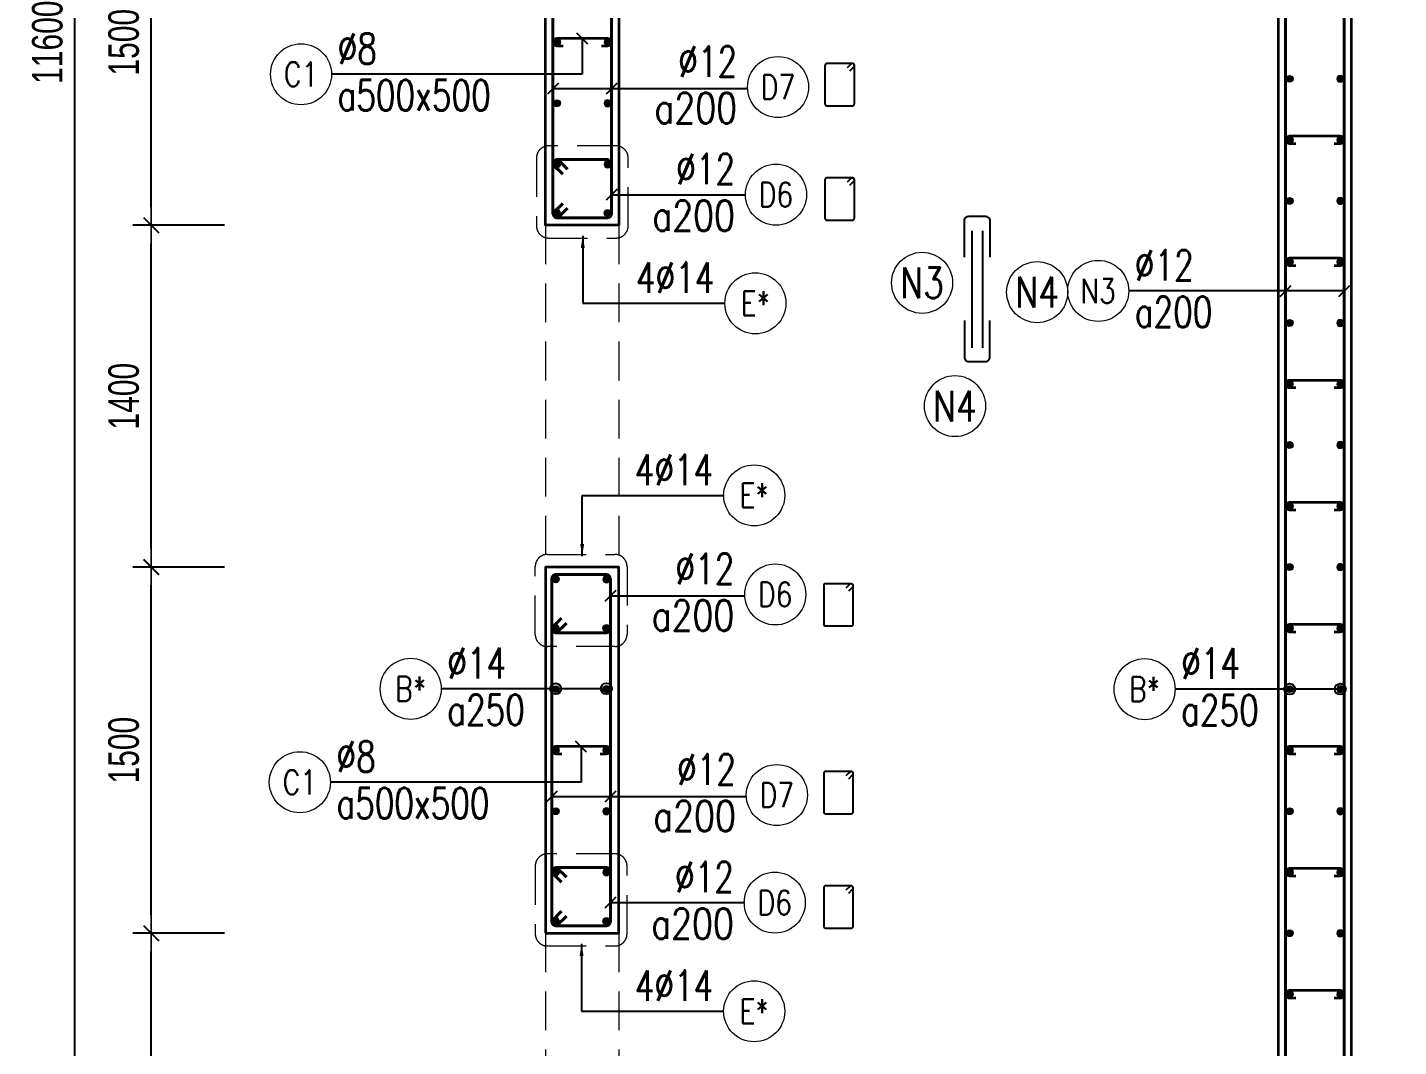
# Model space of a CAD drawing. Header units: millimetres. Extents: x 988833 to 1318015, y -9365 to 47591.
# Drawn here: x 1156829 to 1162443, y 35095 to 39270 of the extents above; entities that cross this region are included whole.
import ezdxf
from ezdxf.enums import TextEntityAlignment as Align

# ---------------------------------------------------------------- set-up
doc = ezdxf.new("R2010")
doc.units = ezdxf.units.MM
doc.header["$MEASUREMENT"] = 0
doc.linetypes.add('HIDDEN', pattern=[9.525, 6.35, -3.175])
doc.linetypes.add('HIDDEN2', pattern=[4.7625, 3.175, -1.5875])
doc.layers.get('0').update_dxf_attribs({"lineweight": 20})
doc.layers.get('Defpoints').update_dxf_attribs({"color": 151, "lineweight": 9})
doc.layers.add('Hidden', color=9, linetype='HIDDEN')
doc.layers.add('Ligature', color=1, linetype='Continuous')
for name, color, linetype, lineweight in [('KC-LEADER', 153, 'Continuous', 18), ('KC-THEP', 6, 'Continuous', 40), ('NDC_S_BEAM', 3, 'HIDDEN2', 20), ('NDC_S_DIM', 1, 'Continuous', 15), ('NDC_S_HIDDEN', 8, 'HIDDEN2', 13), ('NDC_S_LEADER', 1, 'Continuous', 15), ('NDC_S_REBAR', 4, 'Continuous', 35), ('NDC_S_STIRRUP', 4, 'Continuous', 40), ('NDC_S_VN TEXT', 7, 'Continuous', 20), ('NDC_S_WALL', 6, 'Continuous', 35)]:
    doc.layers.add(name, color=color, linetype=linetype, lineweight=lineweight)
doc.styles.add('NDC_ARIAL', font='arial.ttf', dxfattribs={"width": 0.85})
doc.styles.add('NDC_DIM', font='', dxfattribs={"width": 0.75})
doc.styles.add('NDC_EN TXT', font='romans.shx', dxfattribs={"width": 0.8})
doc.styles.get('NDC_DIM').set_extended_font_data('Dotum')
doc.dimstyles.new('NDC_1-50', dxfattribs={"dimscale": 50, "dimtxt": 2.5, "dimasz": 1, "dimexe": 1.5, "dimexo": 0, "dimgap": 0.8, "dimtad": 1, "dimdec": 0, "dimdsep": 46, "dimtxsty": 'NDC_ARIAL', "dimblk": 'DIMMARK', "dimcen": 49999.938995, "dimdle": 1.5, "dimclrd": 1, "dimclre": 1, "dimclrt": 3, "dimadec": 0, "dimazin": 0, "dimtfac": 1, "dimtdec": 0, "dimtix": 1, "dimtmove": 2, "dimatfit": 3, "dimfxl": 1, "dimarcsym": 0})
doc.dimstyles.new('NDC_dim_30', dxfattribs={"dimscale": 30, "dimtxt": 2.5, "dimasz": 1.5, "dimexe": 1.5, "dimexo": 2.5, "dimgap": 1, "dimtad": 1, "dimdec": 0, "dimzin": 0, "dimdsep": 46, "dimtxsty": 'NDC_DIM', "dimblk": 'DIMMARK', "dimcen": 0.09, "dimdle": 1.2, "dimclrd": 1, "dimclre": 1, "dimclrt": 3, "dimadec": 0, "dimazin": 0, "dimtfac": 1, "dimtdec": 0, "dimtix": 1, "dimtofl": 0, "dimtmove": 0, "dimatfit": 3, "dimfxl": 6, "dimfxlon": 1, "dimtolj": 1, "dimtzin": 0, "dimarcsym": 0})
doc.dimstyles.new('NDC_dim_50', dxfattribs={"dimscale": 50, "dimtxt": 2.5, "dimasz": 1.5, "dimexe": 1.5, "dimexo": 2.5, "dimgap": 1, "dimtad": 1, "dimdec": 0, "dimzin": 0, "dimdsep": 46, "dimtxsty": 'NDC_DIM', "dimblk": 'DIMMARK', "dimcen": 0.09, "dimdle": 1.2, "dimclrd": 1, "dimclre": 1, "dimclrt": 3, "dimadec": 0, "dimazin": 0, "dimtfac": 1, "dimtdec": 0, "dimtix": 1, "dimtofl": 0, "dimtmove": 0, "dimatfit": 3, "dimfxl": 6, "dimfxlon": 1, "dimtolj": 1, "dimtzin": 0, "dimarcsym": 0})

# ---------------------------------------------------------------- blocks, each defined once
blk = doc.blocks.new('THEP')
at = {"layer": 'KC-LEADER', "color": 6}
blk.add_circle((0, 0), 14, dxfattribs=at)
at = {"layer": 'KC-THEP'}
for p, q in [((-14, 0), (14, 0)), ((9.9, 9.9), (-9.9, -9.9)), ((-9.9, 9.9), (9.9, -9.9)), ((0, 14), (0, -14))]:
    blk.add_line(p, q, dxfattribs=at)
blk = doc.blocks.new('A$C7BC65A55')
at = {"layer": 'Ligature'}
for p, q in [((-15.2, 372, 0), (-15.2, 38.5, 0)), ((15.2, 372, 0), (15.2, 38.5, 0))]:
    blk.add_line(p, q, dxfattribs=at)
for points in [[(-36.2, 296.5), (-36.2, 400.9, -0.414214), (-24, 413.1), (24, 413.1, -0.414214), (36.2, 400.9), (36.2, 296.5)], [(-36.2, 116.5), (-36.2, 12.2, 0.414214), (-24, 0), (24, 0, 0.414214), (36.2, 12.2), (36.2, 116.5)]]:
    blk.add_lwpolyline(points, format="xyb", dxfattribs=at)
blk = doc.blocks.new('DIMMARK')
at = {"layer": 'NDC_S_DIM', "color": 1}
blk.add_line((-1.5, 0), (1, 0), dxfattribs=at)
at = {"layer": 'NDC_S_DIM', "color": 2, "const_width": 0.1}
blk.add_lwpolyline([(-0.424, -0.424), (0.424, 0.424)], dxfattribs=at)
blk = doc.blocks.new('*U11')
blk.add_circle((-2.5, 0), 2.5)
at = {"layer": 'NDC_S_VN TEXT', "color": 3, "style": 'NDC_EN TXT', "width": 0.75}
for tag, p in [('DK1', (0.5, 0.85)), ('KC1', (0.5, -2.97))]:
    blk.add_attdef(tag, p, '', height=2.5, dxfattribs=at)
at = {"layer": 'NDC_S_VN TEXT', "color": 7, "style": 'NDC_EN TXT', "width": 0.8}
blk.add_attdef('SH2', text='', height=2, dxfattribs=at).set_placement((-2.5, 0), align=Align.MIDDLE)
blk = doc.blocks.new('*U10')
blk.add_circle((2.5, 0), 2.5)
at = {"layer": 'NDC_S_VN TEXT', "color": 3, "style": 'NDC_EN TXT'}
for tag, width, p in [('DK2', 0.75, (-0.85, 0.85)), ('KC2', 0.8, (-0.85, -2.97))]:
    blk.add_attdef(tag, text='', height=2.5, dxfattribs=dict(at, width=width)).set_placement(p, align=Align.RIGHT)
at = {"layer": 'NDC_S_VN TEXT', "color": 7, "style": 'NDC_EN TXT', "width": 0.8}
blk.add_attdef('SH3', text='', height=2, dxfattribs=at).set_placement((2.5, 0), align=Align.MIDDLE)
blk = doc.blocks.new('*U9')
blk.add_circle((2.5, 0), 2.5)
at = {"layer": 'NDC_S_VN TEXT', "color": 3, "style": 'NDC_EN TXT', "width": 0.75}
blk.add_attdef('DK2', text='', height=2.5, dxfattribs=at).set_placement((-0.85, 0.85), align=Align.RIGHT)
at = {"layer": 'NDC_S_VN TEXT', "color": 7, "style": 'NDC_EN TXT', "width": 0.8}
blk.add_attdef('SH3', text='', height=2, dxfattribs=at).set_placement((2.5, 0), align=Align.MIDDLE)
blk = doc.blocks.new('*D728')
at = {"layer": 'Defpoints', "color": 0, "ltscale": 200, "transparency": 16777216}
for p in [(1157023.3, 45009.4), (1159064.4, 45009.4), (1159064.5, 33409.7)]:
    blk.add_point(p, dxfattribs=at)
at = {"layer": 'NDC_S_DIM', "color": 1, "lineweight": -2, "ltscale": 200, "transparency": 16777216}
for p, q in [((1157323.3, 45009.4), (1156948.3, 45009.4)), ((1157023.3, 33484.7), (1157023.3, 44934.4)), ((1157323.3, 33409.7), (1156948.3, 33409.7))]:
    blk.add_line(p, q, dxfattribs=at)
at = {"layer": 'NDC_S_DIM', "color": 1, "lineweight": -2, "ltscale": 200, "transparency": 16777216, "xscale": 75, "yscale": 75, "zscale": 75}
for p, rotation in [((1157023.3, 45009.4), 90), ((1157023.3, 33409.7), 270)]:
    blk.add_blockref('DIMMARK', p, dxfattribs=dict(at, rotation=rotation))
at = {"layer": 'NDC_S_DIM', "color": 3, "ltscale": 200, "transparency": 16777216, "insert": (1156910.7, 39209.6), "char_height": 125, "attachment_point": 5, "rotation": 90, "style": 'NDC_DIM'}
blk.add_mtext('\\A1;11600', dxfattribs=at)
blk = doc.blocks.new('*D737')
at = {"layer": 'Defpoints', "color": 0, "ltscale": 200, "transparency": 16777216}
for p in [(1157335.9, 35559.4), (1159250.5, 35559.4), (1159250.5, 34159.4)]:
    blk.add_point(p, dxfattribs=at)
at = {"layer": 'NDC_S_DIM', "color": 1, "lineweight": -2, "ltscale": 200, "transparency": 16777216}
for p, q in [((1157635.9, 35559.4), (1157260.9, 35559.4)), ((1157335.9, 34234.4), (1157335.9, 35484.4)), ((1157635.9, 34159.4), (1157260.9, 34159.4))]:
    blk.add_line(p, q, dxfattribs=at)
at = {"layer": 'NDC_S_DIM', "color": 1, "lineweight": -2, "ltscale": 200, "transparency": 16777216, "xscale": 75, "yscale": 75, "zscale": 75}
for p, rotation in [((1157335.9, 35559.4), 90), ((1157335.9, 34159.4), 270)]:
    blk.add_blockref('DIMMARK', p, dxfattribs=dict(at, rotation=rotation))
at = {"layer": 'NDC_S_DIM', "color": 3, "ltscale": 200, "transparency": 16777216, "insert": (1157223.3, 34859.4), "char_height": 125, "attachment_point": 5, "rotation": 90, "style": 'NDC_DIM'}
blk.add_mtext('\\A1;1400', dxfattribs=at)
blk = doc.blocks.new('*D738')
at = {"layer": 'Defpoints', "color": 0, "ltscale": 200, "transparency": 16777216}
for p in [(1157335.9, 37059.7), (1159222.7, 37059.7), (1159250.5, 35559.4)]:
    blk.add_point(p, dxfattribs=at)
at = {"layer": 'NDC_S_DIM', "color": 1, "lineweight": -2, "ltscale": 200, "transparency": 16777216}
for p, q in [((1157635.9, 37059.7), (1157260.9, 37059.7)), ((1157335.9, 35634.4), (1157335.9, 36984.7)), ((1157635.9, 35559.4), (1157260.9, 35559.4))]:
    blk.add_line(p, q, dxfattribs=at)
at = {"layer": 'NDC_S_DIM', "color": 1, "lineweight": -2, "ltscale": 200, "transparency": 16777216, "xscale": 75, "yscale": 75, "zscale": 75}
for p, rotation in [((1157335.9, 37059.7), 90), ((1157335.9, 35559.4), 270)]:
    blk.add_blockref('DIMMARK', p, dxfattribs=dict(at, rotation=rotation))
at = {"layer": 'NDC_S_DIM', "color": 3, "ltscale": 200, "transparency": 16777216, "insert": (1157223.3, 36309.6), "char_height": 125, "attachment_point": 5, "rotation": 90, "style": 'NDC_DIM'}
blk.add_mtext('\\A1;1500', dxfattribs=at)
blk = doc.blocks.new('*D739')
at = {"layer": 'Defpoints', "color": 0, "ltscale": 200, "transparency": 16777216}
for p in [(1157335.9, 38459.4), (1159222.7, 38459.4), (1159222.7, 37059.7)]:
    blk.add_point(p, dxfattribs=at)
at = {"layer": 'NDC_S_DIM', "color": 1, "lineweight": -2, "ltscale": 200, "transparency": 16777216}
for p, q in [((1157635.9, 38459.4), (1157260.9, 38459.4)), ((1157335.9, 37134.7), (1157335.9, 38384.4)), ((1157635.9, 37059.7), (1157260.9, 37059.7))]:
    blk.add_line(p, q, dxfattribs=at)
at = {"layer": 'NDC_S_DIM', "color": 1, "lineweight": -2, "ltscale": 200, "transparency": 16777216, "xscale": 75, "yscale": 75, "zscale": 75}
for p, rotation in [((1157335.9, 38459.4), 90), ((1157335.9, 37059.7), 270)]:
    blk.add_blockref('DIMMARK', p, dxfattribs=dict(at, rotation=rotation))
at = {"layer": 'NDC_S_DIM', "color": 3, "ltscale": 200, "transparency": 16777216, "insert": (1157223.3, 37759.6), "char_height": 125, "attachment_point": 5, "rotation": 90, "style": 'NDC_DIM'}
blk.add_mtext('\\A1;1400', dxfattribs=at)
blk = doc.blocks.new('*D740')
at = {"layer": 'Defpoints', "color": 0, "ltscale": 200, "transparency": 16777216}
for p in [(1157335.9, 39959.4), (1159222.7, 39959.4), (1159222.7, 38459.4)]:
    blk.add_point(p, dxfattribs=at)
at = {"layer": 'NDC_S_DIM', "color": 1, "lineweight": -2, "ltscale": 200, "transparency": 16777216}
for p, q in [((1157635.9, 39959.4), (1157260.9, 39959.4)), ((1157335.9, 38534.4), (1157335.9, 39884.4)), ((1157635.9, 38459.4), (1157260.9, 38459.4))]:
    blk.add_line(p, q, dxfattribs=at)
at = {"layer": 'NDC_S_DIM', "color": 1, "lineweight": -2, "ltscale": 200, "transparency": 16777216, "xscale": 75, "yscale": 75, "zscale": 75}
for p, rotation in [((1157335.9, 39959.4), 90), ((1157335.9, 38459.4), 270)]:
    blk.add_blockref('DIMMARK', p, dxfattribs=dict(at, rotation=rotation))
at = {"layer": 'NDC_S_DIM', "color": 3, "ltscale": 200, "transparency": 16777216, "insert": (1157223.3, 39209.4), "char_height": 125, "attachment_point": 5, "rotation": 90, "style": 'NDC_DIM'}
blk.add_mtext('\\A1;1500', dxfattribs=at)

msp = doc.modelspace()

# ---------------------------------------------------------------- linework, layer by layer
for centre in [(1160492.2, 38223.8), (1160963.2, 38185.6), (1160626.7, 37718.8)]:
    msp.add_circle(centre, 125)
at = {"layer": 'Ligature'}
for points in [[(1160196.5, 39092.5), (1160212.5, 39108.5, 0.668179), (1160206.7, 39122.4), (1160102.1, 39122.4, 0.414214), (1160093.9, 39114.2), (1160093.9, 38957.1, 0.414214), (1160102.1, 38949), (1160206.7, 38949, 0.414214), (1160214.9, 38957.1), (1160214.9, 39114.2, 0.668179), (1160200.9, 39120), (1160185, 39104)], [(1160196.5, 38623.9), (1160212.5, 38639.9, 0.668179), (1160206.7, 38653.8), (1160102.1, 38653.8, 0.414214), (1160093.9, 38645.7), (1160093.9, 38488.5, 0.414214), (1160102.1, 38480.4), (1160206.7, 38480.4, 0.414214), (1160214.9, 38488.5), (1160214.9, 38645.7, 0.668179), (1160200.9, 38651.4), (1160185, 38635.5)], [(1160191.7, 36961.6), (1160207.6, 36977.6, 0.668179), (1160201.9, 36991.5), (1160097.2, 36991.5, 0.414214), (1160089.1, 36983.4), (1160089.1, 36826.3, 0.414214), (1160097.2, 36818.1), (1160201.9, 36818.1, 0.414214), (1160210, 36826.3), (1160210, 36983.4, 0.668179), (1160196.1, 36989.1), (1160180.1, 36973.2)], [(1160191.7, 36192.5), (1160207.6, 36208.5, 0.668179), (1160201.8, 36222.4), (1160097.2, 36222.4, 0.414214), (1160089.1, 36214.2), (1160089.1, 36057.1, 0.414214), (1160097.2, 36049), (1160201.8, 36049, 0.414214), (1160210, 36057.1), (1160210, 36214.2, 0.668179), (1160196.1, 36220), (1160180.1, 36204)], [(1160191.7, 35723.9), (1160207.6, 35739.9, 0.668179), (1160201.8, 35753.8), (1160097.2, 35753.8, 0.414214), (1160089.1, 35745.7), (1160089.1, 35588.5, 0.414214), (1160097.2, 35580.4), (1160201.8, 35580.4, 0.414214), (1160210, 35588.5), (1160210, 35745.7, 0.668179), (1160196.1, 35751.4), (1160180.1, 35735.5)]]:
    msp.add_lwpolyline(points, format="xyb", dxfattribs=at)
at = {"layer": 'NDC_S_BEAM', "ltscale": 50}
for p, q in [((1158950.5, 38459.4), (1158950.5, 37059.4)), ((1159250.5, 38459.4), (1159250.5, 37059.4)), ((1158950.5, 35559.4), (1158950.5, 34159.4)), ((1159250.5, 35559.4), (1159250.5, 34159.4))]:
    msp.add_line(p, q, dxfattribs=at)
at = {"layer": 'NDC_S_HIDDEN', "ltscale": 50}
for points in [[(1158962.9, 38407.4), (1159238.7, 38407.4, 0.414214), (1159288.7, 38457.4), (1159288.7, 38734.9, 0.414214), (1159238.7, 38784.9), (1158962.9, 38784.9, 0.414214), (1158912.9, 38734.9), (1158912.9, 38457.4, 0.414214)], [(1158958, 37111.5), (1159233.9, 37111.5, -0.414214), (1159283.9, 37061.5), (1159283.9, 36783.9, -0.414214), (1159233.9, 36733.9), (1158958, 36733.9, -0.414214), (1158908, 36783.9), (1158908, 37061.5, -0.414214)], [(1158958, 35507.4), (1159233.9, 35507.4, 0.414214), (1159283.9, 35557.4), (1159283.9, 35834.9, 0.414214), (1159233.9, 35884.9), (1158958, 35884.9, 0.414214), (1158908, 35834.9), (1158908, 35557.4, 0.414214)]]:
    msp.add_lwpolyline(points, format="xyb", close=True, dxfattribs=at)
at = {"layer": 'NDC_S_REBAR'}
for points in [[(1159179, 39194.4), (1159204, 39194.4, 1), (1159204, 39224.4), (1158997, 39224.4, 1), (1158997, 39194.4), (1159022, 39194.4)], [(1162179, 38794.4), (1162204, 38794.4, 1), (1162204, 38824.4), (1161997, 38824.4, 1), (1161997, 38794.4), (1162022, 38794.4)], [(1162179, 38294.4), (1162204, 38294.4, 1), (1162204, 38324.4), (1161997, 38324.4, 1), (1161997, 38294.4), (1162022, 38294.4)], [(1162179, 37794.4), (1162204, 37794.4, 1), (1162204, 37824.4), (1161997, 37824.4, 1), (1161997, 37794.4), (1162022, 37794.4)], [(1162179, 37294.4), (1162204, 37294.4, 1), (1162204, 37324.4), (1161997, 37324.4, 1), (1161997, 37294.4), (1162022, 37294.4)], [(1162179, 36794.4), (1162204, 36794.4, 1), (1162204, 36824.4), (1161997, 36824.4, 1), (1161997, 36794.4), (1162022, 36794.4)], [(1159174.2, 36294.4), (1159199.2, 36294.4, 1), (1159199.2, 36324.4), (1158992.1, 36324.4, 1), (1158992.1, 36294.4), (1159017.1, 36294.4)], [(1162179, 36294.4), (1162204, 36294.4, 1), (1162204, 36324.4), (1161997, 36324.4, 1), (1161997, 36294.4), (1162022, 36294.4)], [(1162179, 35794.4), (1162204, 35794.4, 1), (1162204, 35824.4), (1161997, 35824.4, 1), (1161997, 35794.4), (1162022, 35794.4)], [(1162179, 35294.4), (1162204, 35294.4, 1), (1162204, 35324.4), (1161997, 35324.4, 1), (1161997, 35294.4), (1162022, 35294.4)]]:
    msp.add_lwpolyline(points, format="xyb", dxfattribs=at)
at = {"layer": 'NDC_S_STIRRUP'}
for points in [[(1162020.5, 33099.4), (1161980.5, 33059.4, 0.414214), (1162000.5, 33039.4), (1162200.5, 33039.4, 0.414214), (1162220.5, 33059.4), (1162220.5, 45359.4, 0.414214), (1162200.5, 45379.4), (1162000.5, 45379.4, 0.414214), (1161980.5, 45359.4), (1161980.5, 33059.4, 0.414214), (1162000.5, 33039.4), (1162040.5, 33079.4)], [(1159020.5, 38549.4), (1158980.5, 38509.4, 0.414214), (1159000.5, 38489.4), (1159200.5, 38489.4, 0.414214), (1159220.5, 38509.4), (1159220.5, 39909.4, 0.414214), (1159200.5, 39929.4), (1159000.5, 39929.4, 0.414214), (1158980.5, 39909.4), (1158980.5, 38509.4, 0.414214), (1159000.5, 38489.4), (1159040.5, 38529.4)], [(1159020.5, 38668.9), (1158980.5, 38708.9, -0.414214), (1159000.5, 38728.9), (1159200.5, 38728.9, -0.414214), (1159220.5, 38708.9), (1159220.5, 38509.4, -0.414214), (1159200.5, 38489.4), (1159000.5, 38489.4, -0.414214), (1158980.5, 38509.4), (1158980.5, 38708.9, -0.414214), (1159000.5, 38728.9), (1159040.5, 38688.9)], [(1159015.6, 35649.4), (1158975.6, 35609.4, 0.414214), (1158995.6, 35589.4), (1159195.6, 35589.4, 0.414214), (1159215.6, 35609.4), (1159215.6, 37009.4, 0.414214), (1159195.6, 37029.4), (1158995.6, 37029.4, 0.414214), (1158975.6, 37009.4), (1158975.6, 35609.4, 0.414214), (1158995.6, 35589.4), (1159035.6, 35629.4)], [(1159015.6, 36850), (1158975.6, 36810, 0.414214), (1158995.6, 36790), (1159195.6, 36790, 0.414214), (1159215.6, 36810), (1159215.6, 37009.4, 0.414214), (1159195.6, 37029.4), (1158995.6, 37029.4, 0.414214), (1158975.6, 37009.4), (1158975.6, 36810, 0.414214), (1158995.6, 36790), (1159035.6, 36830)], [(1159015.6, 35768.9), (1158975.6, 35808.9, -0.414214), (1158995.6, 35828.9), (1159195.6, 35828.9, -0.414214), (1159215.6, 35808.9), (1159215.6, 35609.4, -0.414214), (1159195.6, 35589.4), (1158995.6, 35589.4, -0.414214), (1158975.6, 35609.4), (1158975.6, 35808.9, -0.414214), (1158995.6, 35828.9), (1159035.6, 35788.9)]]:
    msp.add_lwpolyline(points, format="xyb", dxfattribs=at)
at = {"layer": 'NDC_S_WALL'}
for points in [[(1159250.5, 44259.5), (1159250.5, 44909.5), (1161950.5, 44909.5), (1161950.5, 33509.5), (1159250.5, 33509.5), (1159250.5, 34159.5), (1158950.5, 34159.5), (1158950.5, 33009.5), (1165250.5, 33009.5), (1165250.5, 33009.5), (1165250.5, 34159.5), (1164950.5, 34159.5), (1164950.5, 33509.5), (1164950.5, 33509.5), (1162250.5, 33509.5), (1162250.5, 44909.5), (1164950.5, 44909.5), (1164950.5, 44909.5), (1164950.5, 44259.5), (1165250.5, 44259.5), (1165250.5, 45409.5), (1165250.5, 45409.5), (1158950.5, 45409.5), (1158950.5, 44259.5)], [(1159250.5, 38459.5), (1158950.5, 38459.5), (1158950.5, 39959.5), (1159250.5, 39959.5), (1159250.5, 38459.5)], [(1158950.5, 35559.5), (1159250.5, 35559.5), (1159250.5, 37059.5), (1158950.5, 37059.5), (1158950.5, 35559.5)]]:
    msp.add_lwpolyline(points, dxfattribs=at)

# ---------------------------------------------------------------- block references
at = {"layer": 'Hidden', "xscale": 1.44, "yscale": 1.44, "zscale": 1.44}
msp.add_blockref('A$C7BC65A55', (1160717.3, 37901.5, 0), dxfattribs=at)
at = {"layer": 'KC-THEP'}
for p, rotation in [((1158997, 39209.4), 189.6685644363809), ((1161997, 39059.4), 189.6685644363809), ((1158997, 38959.4), 189.6685644363809), ((1161997, 38809.4), 189.6685644363809), ((1158997, 38709.4), 189.6685644363809), ((1161997, 38559.4), 189.6685644363809), ((1159204, 38509.4), 9.668564436380946), ((1161997, 38309.4), 189.6685644363809), ((1161997, 38059.4), 189.6685644363809), ((1161997, 37809.4), 189.6685644363809), ((1161997, 37559.4), 189.6685644363809), ((1161997, 37309.4), 189.6685644363809), ((1161997, 37059.4), 189.6685644363809), ((1158992.1, 37009.4), 189.6685644363809), ((1159199.2, 36809.4), 9.668564436380926), ((1161997, 36809.4), 189.6685644363809), ((1158992.1, 36559.4), 189.6685644363809), ((1161997, 36559.4), 189.6685644363809), ((1158992.1, 36309.4), 189.6685644363809), ((1161997, 36309.4), 189.6685644363809), ((1158992.1, 36059.4), 189.6685644363809), ((1161997, 36059.4), 189.6685644363809), ((1158992.1, 35809.4), 189.6685644363809), ((1161997, 35809.4), 189.6685644363809), ((1159199.2, 35609.4), 9.668564436380946), ((1161997, 35559.4), 189.6685644363809), ((1161997, 35309.4), 189.6685644363809)]:
    msp.add_blockref('THEP', p, dxfattribs=dict(at, rotation=rotation))
at = {"layer": 'KC-THEP', "xscale": -1}
for p, rotation in [((1159204, 39209.4), 170.331435563619), ((1162204, 39059.4), 170.331435563619), ((1159204, 38959.4), 170.331435563619), ((1162204, 38809.4), 170.331435563619), ((1159204, 38709.4), 170.331435563619), ((1162204, 38559.4), 170.331435563619), ((1158997, 38509.4), 350.3314355636191), ((1162204, 38309.4), 170.331435563619), ((1162204, 38059.4), 170.331435563619), ((1162204, 37809.4), 170.331435563619), ((1162204, 37559.4), 170.331435563619), ((1162204, 37309.4), 170.331435563619), ((1162204, 37059.4), 170.331435563619), ((1159199.2, 37009.4), 170.331435563619), ((1158992.1, 36809.4), 350.3314355636191), ((1162204, 36809.4), 170.331435563619), ((1159199.2, 36559.4), 170.331435563619), ((1162204, 36559.4), 170.331435563619), ((1159199.2, 36309.4), 170.331435563619), ((1162204, 36309.4), 170.331435563619), ((1159199.2, 36059.4), 170.331435563619), ((1162204, 36059.4), 170.331435563619), ((1159199.2, 35809.4), 170.331435563619), ((1162204, 35809.4), 170.331435563619), ((1158992.1, 35609.4), 350.3314355636191), ((1162204, 35559.4), 170.331435563619), ((1162204, 35309.4), 170.331435563619)]:
    msp.add_blockref('THEP', p, dxfattribs=dict(at, rotation=rotation))
at = {"layer": 'NDC_S_VN TEXT', "xscale": 50, "yscale": 50, "zscale": 50}
for name, p, values in [('*U11', (1158074.1, 39078.2), {'SH2': 'C1', 'DK1': '%%c8', 'KC1': 'a500x500'}), ('*U10', (1159777.2, 39025.6), {'SH3': 'D7', 'DK2': '%%c12', 'KC2': 'a200'}), ('*U10', (1159768.7, 38584.9), {'SH3': 'D6', 'DK2': '%%c12', 'KC2': 'a200'}), ('*U11', (1161338.1, 38190.8), {'SH2': 'N3', 'DK1': '%%C12', 'KC1': 'a200'}), ('*U9', (1159684.4, 38139.9), {'SH3': 'E*', 'DK2': '4%%C14'}), ('*U9', (1159679.5, 37353), {'SH3': 'E*', 'DK2': '4%%C14'}), ('*U10', (1159765.8, 36947.3), {'SH3': 'D6', 'DK2': '%%c12', 'KC2': 'a200'}), ('*U11', (1158523.2, 36560.7), {'SH2': 'B*', 'DK1': '%%C14', 'KC1': 'a250'}), ('*U11', (1161528, 36559.4), {'SH2': 'B*', 'DK1': '%%C14', 'KC1': 'a250'}), ('*U11', (1158069.2, 36178.2), {'SH2': 'C1', 'DK1': '%%c8', 'KC1': 'a500x500'}), ('*U10', (1159772.3, 36125.6), {'SH3': 'D7', 'DK2': '%%c12', 'KC2': 'a200'}), ('*U10', (1159763.9, 35684.9), {'SH3': 'D6', 'DK2': '%%c12', 'KC2': 'a200'}), ('*U9', (1159679.5, 35239.9), {'SH3': 'E*', 'DK2': '4%%C14'})]:
    msp.add_blockref(name, p, dxfattribs=at).add_auto_attribs(values)

# ---------------------------------------------------------------- texts
at = {"layer": 'NDC_S_VN TEXT', "color": 7, "style": 'NDC_EN TXT', "width": 0.8}
for tag, p in [('N3', (1160492.2, 38223.8)), ('N4', (1160963.2, 38185.6)), ('N4', (1160626.7, 37718.8))]:
    msp.add_attdef(tag, text='3', height=125, dxfattribs=at).set_placement(p, align=Align.MIDDLE)

# ---------------------------------------------------------------- dimensions: what is measured, and where the dimension line sits
at = {"layer": 'NDC_S_DIM', "ltscale": 200}
for base, p1, p2, picture, middle in [((1157023.3, 45009.4), (1159064.5, 33409.7), (1159064.4, 45009.4), '*D728', (1156910.7, 39209.6)), ((1157335.9, 39959.4), (1159222.7, 38459.4), (1159222.7, 39959.4), '*D740', (1157223.3, 39209.4)), ((1157335.9, 38459.4), (1159222.7, 37059.7), (1159222.7, 38459.4), '*D739', (1157223.3, 37759.6)), ((1157335.9, 37059.7), (1159250.5, 35559.4), (1159222.7, 37059.7), '*D738', (1157223.3, 36309.6)), ((1157335.9, 35559.4), (1159250.5, 34159.4), (1159250.5, 35559.4), '*D737', (1157223.3, 34859.4))]:
    dim = msp.add_linear_dim(base=base, p1=p1, p2=p2, angle=90, dimstyle='NDC_dim_50', override={"dimtmove": 1}, dxfattribs=at)
    dim.commit()
    dim.dimension.update_dxf_attribs({"geometry": picture, "text_midpoint": middle})

# ---------------------------------------------------------------- leaders
at = {"layer": 'NDC_S_LEADER'}
for points, dimstyle, override in [([(1159100.5, 39224.4), (1159100.5, 39078.4), (1158074.1, 39078.2)], 'NDC_dim_30', {"dimtad": 0, "dimldrblk": 'Oblique'}), ([(1158980.5, 39019.3), (1159777.3, 39019.3)], 'NDC_dim_30', {"dimtad": 0, "dimldrblk": 'Oblique'}), ([(1159220.5, 39019.3), (1159777.3, 39019.3)], 'NDC_dim_30', {"dimtad": 0, "dimldrblk": 'Oblique'}), ([(1159220.5, 38584.9), (1159770.8, 38584.9)], 'NDC_dim_30', {"dimtad": 0, "dimldrblk": 'Oblique'}), ([(1159102.6, 38415.9), (1159102.6, 38139.9), (1159684.2, 38139.9)], 'NDC_1-50', {"dimgap": 0.8, "dimtad": 0}), ([(1162220.5, 38190.6), (1161338.1, 38190.6)], 'NDC_dim_30', {"dimtad": 0, "dimldrblk": 'Oblique'}), ([(1161980.5, 38190.6), (1161338.1, 38190.6)], 'NDC_dim_30', {"dimtad": 0, "dimldrblk": 'Oblique'}), ([(1159100.2, 37104.1), (1159100.2, 37353), (1159681.8, 37353)], 'NDC_1-50', {"dimgap": 0.8, "dimtad": 0}), ([(1159215.6, 36941), (1159766, 36941)], 'NDC_dim_30', {"dimtad": 0, "dimldrblk": 'Oblique'}), ([(1159199.5, 36561.2), (1158523.2, 36560.7)], 'NDC_dim_30', {"dimtad": 0, "dimldrblk": 'Origin'}), ([(1158991.9, 36560.9), (1158523.2, 36560.7)], 'NDC_dim_30', {"dimtad": 0, "dimldrblk": 'Origin'}), ([(1162204, 36559.4), (1161528, 36559.4)], 'NDC_dim_30', {"dimtad": 0, "dimldrblk": 'Origin'}), ([(1161997, 36559.4), (1161528, 36559.4)], 'NDC_dim_30', {"dimtad": 0, "dimldrblk": 'Origin'}), ([(1159095.6, 36324.4), (1159095.6, 36178.4), (1158069.2, 36178.2)], 'NDC_dim_30', {"dimtad": 0, "dimldrblk": 'Oblique'}), ([(1158975.6, 36119.3), (1159772.5, 36119.3)], 'NDC_dim_30', {"dimtad": 0, "dimldrblk": 'Oblique'}), ([(1159215.6, 36119.3), (1159772.5, 36119.3)], 'NDC_dim_30', {"dimtad": 0, "dimldrblk": 'Oblique'}), ([(1159215.6, 35684.9), (1159766, 35684.9)], 'NDC_dim_30', {"dimtad": 0, "dimldrblk": 'Oblique'}), ([(1159097.8, 35515.9), (1159097.8, 35239.9), (1159679.3, 35239.9)], 'NDC_1-50', {"dimgap": 0.8, "dimtad": 0})]:
    msp.add_leader(points, dimstyle=dimstyle, override=override, dxfattribs=at)

doc.saveas('drawing.dxf')
